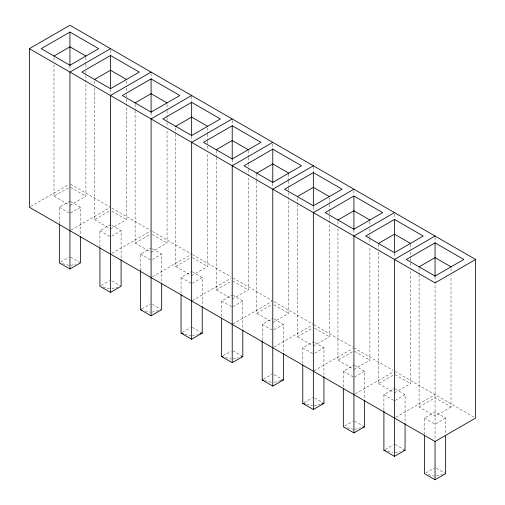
<?xml version="1.0" encoding="UTF-8"?>
<svg xmlns="http://www.w3.org/2000/svg" width="505" height="505" viewBox="0 0 505 505"><rect width="100%" height="100%" fill="white"/><g stroke="black" fill="none" stroke-linecap="round" stroke-linejoin="round"><path stroke-width="0.38" stroke-dasharray="2.52 1.89" d="M30.729 206.494L68.592 184.634M53.972 64.709L53.972 196.211L68.611 187.759M59.356 223.715L59.356 207.277L69.942 201.167M69.942 205.434L85.913 196.211L85.913 82.82M70.605 213.009L80.529 207.277L80.529 235.45M71.3 229.92L109.837 207.669M94.542 88.135L94.542 219.631L109.844 210.8M99.927 247.134L99.927 230.697L110.513 224.586M110.513 228.853L126.484 219.631L126.484 106.246M60.682 262.076L68.623 257.493M111.839 236.05L121.099 230.697L121.099 258.876M111.864 253.34L150.402 231.088M135.106 110.765L135.106 243.056L150.414 234.219M140.491 270.554L140.491 254.122L151.083 248.005M151.083 252.279L167.054 243.056L167.054 129.665M101.246 285.502L109.85 280.534M152.403 259.469L161.669 254.122L161.669 283.078M152.434 276.759L190.972 254.514M175.677 134.191L175.677 266.476L190.316 258.023M181.061 293.197L181.061 277.542L191.648 271.431M191.648 275.698L207.618 266.476L207.618 153.084M141.817 308.921L150.421 303.953M192.31 283.273L202.234 277.542L202.234 305.714M192.323 300.576L230.861 278.324M216.247 157.611L216.247 289.902L230.886 281.443M221.632 316.616L221.632 300.961L232.218 294.851M232.218 299.118L248.189 289.902L248.189 176.51M182.387 332.347L190.322 327.758M232.881 306.693L242.804 300.961L242.804 329.14M232.893 323.995L272.107 301.352M256.811 181.03L256.811 313.321L272.119 304.483M262.196 340.035L262.196 324.387L272.782 318.276M272.782 322.543L288.753 313.321L288.753 199.14M222.951 355.766L230.892 351.183M274.108 329.733L283.368 324.387L283.368 352.559M274.139 347.03L312.677 324.778M297.382 204.456L297.382 336.74L312.683 327.903M302.766 363.461L302.766 347.806L313.352 341.696M313.352 345.963L329.323 336.74L329.323 222.566M263.522 379.186L272.119 374.224M314.678 353.153L323.939 347.806L323.939 375.979M314.028 370.84L352.566 348.589M337.946 228.664L337.946 360.166L352.591 351.714M343.331 386.88L343.331 371.232L353.917 365.115M353.917 369.382L369.894 360.166L369.894 246.775M304.086 402.611L312.69 397.643M354.579 376.957L364.509 371.232L364.509 399.404M355.274 393.868L393.136 372.008M378.516 252.083L378.516 383.585L393.155 375.133M383.901 410.3L383.901 394.651L394.487 388.541M394.487 392.808L410.458 383.585L410.458 270.194M344.656 426.031L352.597 421.448M395.15 400.383L405.073 394.651L405.073 422.824M395.838 417.294L435.058 394.651M419.087 274.72L419.087 407.005L435.058 397.788L451.028 407.005L451.028 275.503M424.471 434.508L424.471 418.071L435.058 411.96L445.644 418.071L445.644 434.508M451.028 407.005L435.058 416.227L419.087 407.005M385.227 449.45L393.161 444.867M445.644 418.071L435.058 424.187L424.471 418.071M425.791 472.876L434.395 467.908M70.65 265.333L75.971 263.995M111.977 288.563L118.056 287.029M151.784 312.178L158.627 310.455M192.355 335.598L198.433 334.064M232.925 359.023L238.24 357.679M274.253 382.253L281.089 380.524M314.059 405.862L320.138 404.328M354.624 429.288L360.709 427.754M395.194 452.707L400.515 451.369M436.522 475.937L442.601 474.403M62.367 263.61L69.141 265.333M102.938 287.029L109.705 288.759M145.011 310.834L150.275 312.178M184.824 334.064L190.839 335.598M225.394 357.49L231.41 359.023M264.456 380.524L271.98 382.443M306.529 404.328L312.544 405.862M347.093 427.754L353.115 429.288M387.663 451.173L392.928 452.518M428.234 474.599L434.249 476.127M70.618 184.243L109.837 206.886M111.864 208.06L150.402 230.312M152.434 231.479L190.972 253.731M192.323 254.514L230.861 276.759M232.893 277.933L272.107 300.576M274.139 301.744L312.677 323.995M314.028 324.778L352.566 347.03M353.917 347.806L393.136 370.449M395.162 371.617L474.271 417.294M70.612 187.374L85.913 196.211M111.845 211.178L126.484 219.631M152.409 234.604L167.054 243.056M192.317 257.638L207.618 266.476M232.881 281.064L248.189 289.902M274.114 304.868L288.753 313.321M314.684 328.288L329.323 336.74M354.586 351.328L369.894 360.166M395.156 374.748L410.458 383.585M70.605 201.545L80.529 207.277M111.839 225.35L121.099 230.697M152.403 248.776L161.669 254.122M192.31 271.81L202.234 277.542M232.881 295.236L242.804 300.961M274.108 319.04L283.368 324.387M314.678 342.459L323.939 347.806M354.579 365.5L364.509 371.232M395.15 388.919L405.073 394.651M53.972 196.211L68.611 204.664M94.542 219.631L109.844 228.468M135.106 243.056L150.414 251.894M175.677 266.476L190.316 274.928M216.247 289.902L230.886 298.354M256.811 313.321L272.119 322.158M297.382 336.74L312.683 345.578M337.946 360.166L352.591 368.618M378.516 383.585L393.155 392.038M59.356 207.277L69.942 213.388M99.927 230.697L110.513 236.813M140.491 254.122L151.083 260.233M181.061 277.542L191.648 283.652M221.632 300.961L232.218 307.078M262.196 324.387L272.782 330.497M302.766 347.806L313.352 353.917M343.331 371.232L353.917 377.342M383.901 394.651L394.487 400.762M70.605 257.114L80.529 262.84M111.839 280.919L121.099 286.266M152.403 304.338L161.669 309.685M192.31 327.379L202.234 333.111M232.881 350.798L242.804 356.53M274.108 374.603L283.368 379.949M314.678 398.022L323.939 403.375M354.579 421.063L364.509 426.794M395.15 444.488L405.073 450.214M436.377 468.293L445.644 473.639M451.028 268.42L451.028 272.353M435.058 237.615L435.058 242.324M435.058 276.854L435.058 440.133M419.087 268.42L419.087 273.931M410.458 244.212L410.458 248.933M410.458 252.083L410.458 257.594M410.458 258.383L410.458 262.322M410.458 263.105L410.458 267.044M394.487 214.196L394.487 218.122M394.487 253.428L394.487 258.162M378.516 244.212L378.516 248.933M369.894 221.575L369.894 225.514M369.894 228.664L369.894 232.597M369.894 235.747L369.894 238.114M369.894 238.897L369.894 243.625M353.917 190.77L353.917 194.696M353.917 230.034L353.917 235.191M337.946 221.575L337.946 225.514M329.323 198.156L329.323 203.666M329.323 204.456L329.323 210.755M329.323 211.538L329.323 215.477M329.323 216.266L329.323 221.777M313.352 166.568L313.352 172.06M313.352 207.044L313.352 211.765M297.382 198.156L297.382 203.666M288.753 173.947L288.753 180.241M288.753 181.03L288.753 187.33M288.753 188.119L288.753 192.058M288.753 192.841L288.753 198.358M272.782 143.931L272.782 148.64M272.782 183.624L272.782 187.557M256.811 173.947L256.811 180.241M248.189 150.522L248.189 156.821M248.189 157.611L248.189 163.91M248.189 164.699L248.189 166.271M248.189 169.421L248.189 175.721M232.218 120.506L232.218 125.221M232.218 159.41L232.218 164.478M216.247 150.522L216.247 156.821M207.618 127.891L207.618 133.402M207.618 134.191L207.618 140.485M207.618 141.274L207.618 145.213M207.618 146.002L207.618 149.935M191.648 96.297L191.648 101.795M191.648 135.99L191.648 141.501M175.677 127.891L175.677 133.402M167.054 104.466L167.054 109.976M167.054 110.765L167.054 117.065M167.054 117.854L167.054 121.793M167.054 122.576L167.054 126.515M151.083 73.661L151.083 78.376M151.083 112.899L151.083 117.633M135.106 104.466L135.106 109.976M126.484 81.046L126.484 84.985M126.484 88.135L126.484 91.279M126.484 94.429L126.484 98.368M126.484 99.157L126.484 105.457M110.513 50.241L110.513 54.95M110.513 89.48L110.513 94.214M94.542 81.046L94.542 84.985M85.913 57.62L85.913 63.138M85.913 63.92L85.913 67.859M85.913 71.009L85.913 74.948M85.913 75.737L85.913 82.031M69.942 66.06L69.942 70.782M53.972 57.62L53.972 61.559"/><path stroke-width="0.76" d="M29.378 48.669L69.942 25.25L475.622 259.469L475.622 418.071L435.058 441.496L29.378 207.277L29.378 48.669L435.058 282.888L475.622 259.469M69.942 32.074L41.195 48.669L69.942 65.271L98.696 48.669L69.942 32.074L69.942 65.726M53.972 56.049L69.942 46.826L85.913 56.049M110.513 48.669L69.942 72.095L69.942 268.957L59.356 262.84L59.356 224.498M110.513 55.493L81.766 72.095L110.513 88.691L139.26 72.095L110.513 55.493L110.513 88.362M94.542 79.468L110.513 70.252L126.484 79.468M151.083 72.095L110.513 95.514L110.513 292.376L99.927 286.266L99.927 247.917M151.083 78.919L122.33 95.514L151.083 112.11L179.831 95.514L151.083 78.919L151.083 112.571M135.106 102.894L151.083 93.671L167.054 102.894M191.648 95.514L151.083 118.934L151.083 315.795L140.491 309.685L140.491 270.554M191.648 102.338L162.9 118.934L191.648 135.536L220.395 118.934L191.648 102.338L191.648 135.201M175.677 126.313L191.648 117.091L207.618 126.313M232.218 118.934L191.648 142.359L191.648 339.221L181.061 333.111L181.061 294.762M232.218 125.758L203.464 142.359L232.218 158.955L260.965 142.359L232.218 125.758L232.218 159.41M216.247 149.732L232.218 140.516L248.189 149.732M272.782 142.359L232.218 165.779L232.218 362.64L221.632 356.53L221.632 318.182M272.782 149.183L244.035 165.779L272.782 182.381L301.536 165.779L272.782 149.183L272.782 182.835M69.942 268.957L80.529 262.84L80.529 236.233M256.811 173.158L272.782 163.936L288.753 173.158M313.352 165.779L272.782 189.205L272.782 386.066L262.196 379.949L262.196 340.818M313.352 172.603L284.605 189.205L313.352 205.8L342.1 189.205L313.352 172.603L313.352 206.255M110.513 292.376L121.099 286.266L121.099 259.658M297.382 196.578L313.352 187.355L329.323 196.578M353.917 189.205L313.352 212.624L313.352 409.486L302.766 403.375L302.766 365.027M353.917 196.028L325.169 212.624L353.917 229.219L382.67 212.624L353.917 196.028L353.917 229.68M151.083 315.795L161.669 309.685L161.669 283.078M337.946 220.003L353.917 210.781L369.894 220.003M394.487 212.624L353.917 236.043L353.917 432.905L343.331 426.794L343.331 388.446M394.487 219.448L365.74 236.043L394.487 252.645L423.234 236.043L394.487 219.448L394.487 253.1M191.648 339.221L202.234 333.111L202.234 306.497M378.516 243.423L394.487 234.2L410.458 243.423M435.058 236.043L394.487 259.469L394.487 456.331L383.901 450.214L383.901 411.083M435.058 242.867L406.304 259.469L435.058 276.065L463.805 259.469L435.058 242.867L435.058 276.519M232.218 362.64L242.804 356.53L242.804 329.923M419.087 266.842L435.058 257.619L451.028 266.842M272.782 386.066L283.368 379.949L283.368 353.342M313.352 409.486L323.939 403.375L323.939 376.762M353.917 432.905L364.509 426.794L364.509 400.187M394.487 456.331L405.073 450.214L405.073 423.607M424.471 435.291L424.471 473.639L435.058 479.75L445.644 473.639L445.644 435.291M199.955 333.685L202.234 333.111M241.283 356.915L242.804 356.53M281.853 380.334L283.368 379.949M321.66 403.949L323.939 403.375M362.988 427.18L364.509 426.794M403.552 450.599L405.073 450.214M140.491 309.685L142 310.07M181.061 333.111L183.321 333.685M221.632 356.53L223.134 356.915M262.196 379.949L263.705 380.334M302.766 403.375L305.02 403.949M383.901 450.214L385.403 450.599M435.058 441.402L435.058 479.75"/></g></svg>
